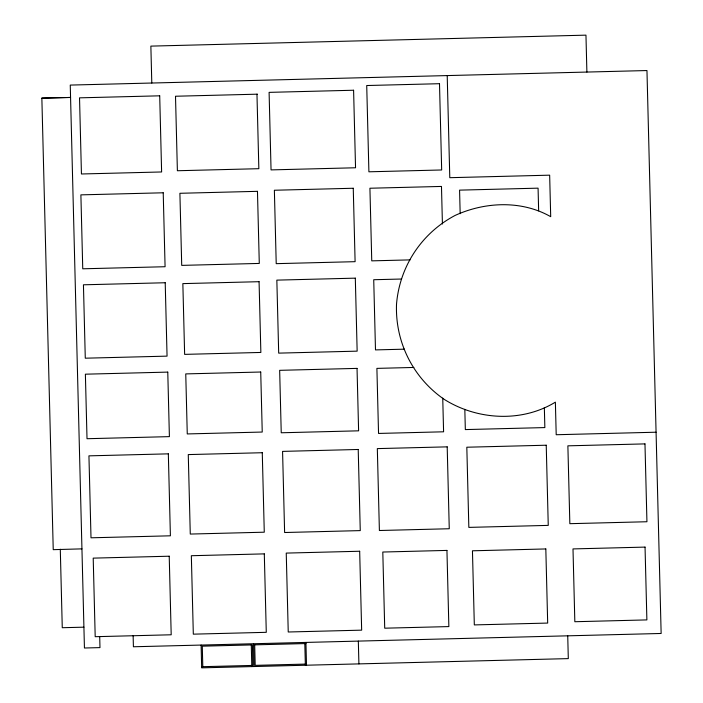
<?xml version="1.0" encoding="UTF-8"?>
<svg xmlns="http://www.w3.org/2000/svg" width="703" height="703" viewBox="0 0 703 703"><rect width="100%" height="100%" fill="white"/><g stroke="black" fill="none" stroke-linecap="round" stroke-linejoin="round"><path stroke-width="1.05" d="M41.855 98.148L70.564 97.445L41.855 98.104L53.235 549.667L81.943 548.867M257.447 94.176L175.504 96.241L177.384 170.741L258.845 168.694L256.964 94.193M410.06 259.89L371.755 260.857L369.919 188.237L441.475 186.436L442.424 224.011M401.369 279.029L373.724 279.724L375.49 349.901L404.471 349.171M413.874 367.449L376.896 368.381L378.539 433.435L443.593 431.8L442.741 398.118M656.075 432.213L556.205 434.735L555.379 402.151C521.696 422.767 477.117 420.157 444.076 399.278C412.951 377.748 395.077 342.001 396.518 304.188C399.603 266.463 421.615 233.106 455.087 215.443C485.026 201.752 521.591 200.1 550.704 216.682L549.658 175.17L449.788 177.692L447.213 75.581M83.912 627.173L62.268 627.717L60.291 549.245M254.635 644.853L305.954 643.561M201.656 666.708L252.922 665.416L252.403 644.915L202.279 646.171L202.798 666.681M305.33 664.098L255.198 665.363L254.688 644.853M586.891 72.066L585.959 35.15L150.864 46.117L151.795 83.024M567.734 635.828L568.305 658.614L201.682 667.85L201.111 645.064M544.35 407.67L544.851 427.582L465.333 429.586L464.824 409.366M538.647 210.821L538.076 188.158L459.577 190.135L460.175 213.686M358.328 641.101L358.908 663.887M305.928 642.419L306.499 665.205M304.812 643.588L305.357 665.24M253.519 643.746L254.091 666.532M251.27 644.941L251.815 666.585M133.131 635.74L133.412 646.769L661.145 633.473L646.962 70.546L70.256 85.081L84.439 648.008L99.975 647.612L99.703 636.584M439.498 83.701L366.72 85.529L368.899 171.804L441.669 169.977L439.498 83.701M353.591 90.239L269.1 92.365L271.05 169.898L355.542 167.771L353.591 90.239M159.704 95.819L79.527 97.84L81.443 173.984L161.62 171.963L159.704 95.819M163.219 192.789L80.889 194.863L82.752 268.801L165.082 266.727L163.219 192.789M353.257 188.255L274.372 190.249L276.217 263.66L355.103 261.674L353.257 188.255M257.465 191.33L179.898 193.29L181.717 265.382L259.284 263.432L257.465 191.33M165.214 282.747L83.437 284.803L85.283 358.196L167.059 356.131L165.214 282.747M355.314 278.151L276.841 280.128L278.687 353.126L357.15 351.149L355.314 278.151M259.073 281.692L182.85 283.617L184.634 354.374L260.857 352.449L259.073 281.692M167.771 372.107L85.379 374.189L87.014 438.716L169.397 436.633L167.771 372.107M357.036 368.39L279.662 370.332L281.235 432.776L358.609 430.825L357.036 368.39M260.725 372.019L185.75 373.908L187.262 433.936L262.237 432.046L260.725 372.019M168.333 453.848L88.938 455.852L91.003 537.804L170.398 535.809L168.333 453.848M447.196 446.853L377.326 448.611L379.392 530.51L449.261 528.744L447.196 446.853M358.214 449.481L282.571 451.388L284.618 532.514L360.261 530.607L358.214 449.481M546.231 445.219L466.818 447.222L468.839 527.391L548.252 525.387L546.231 445.219M262.272 452.723L188.272 454.586L190.276 534.06L264.275 532.197L262.272 452.723M644.976 443.892L567.875 445.834L569.843 523.682L646.936 521.74L644.976 443.892M359.672 551.249L286.244 553.094L288.239 631.997L361.658 630.152L359.672 551.249M169.221 556.214L93.209 558.129L95.195 636.698L171.198 634.783L169.221 556.214M264.302 553.876L191.339 555.721L193.316 634.159L266.279 632.322L264.302 553.876M446.941 550.414L382.801 552.031L384.717 628.192L448.857 626.584L446.941 550.414M545.818 548.946L472.451 550.8L474.323 624.914L547.681 623.069L545.818 548.946M645.046 547.101L572.998 548.92L574.834 621.724L646.883 619.905L645.046 547.101"/></g></svg>
